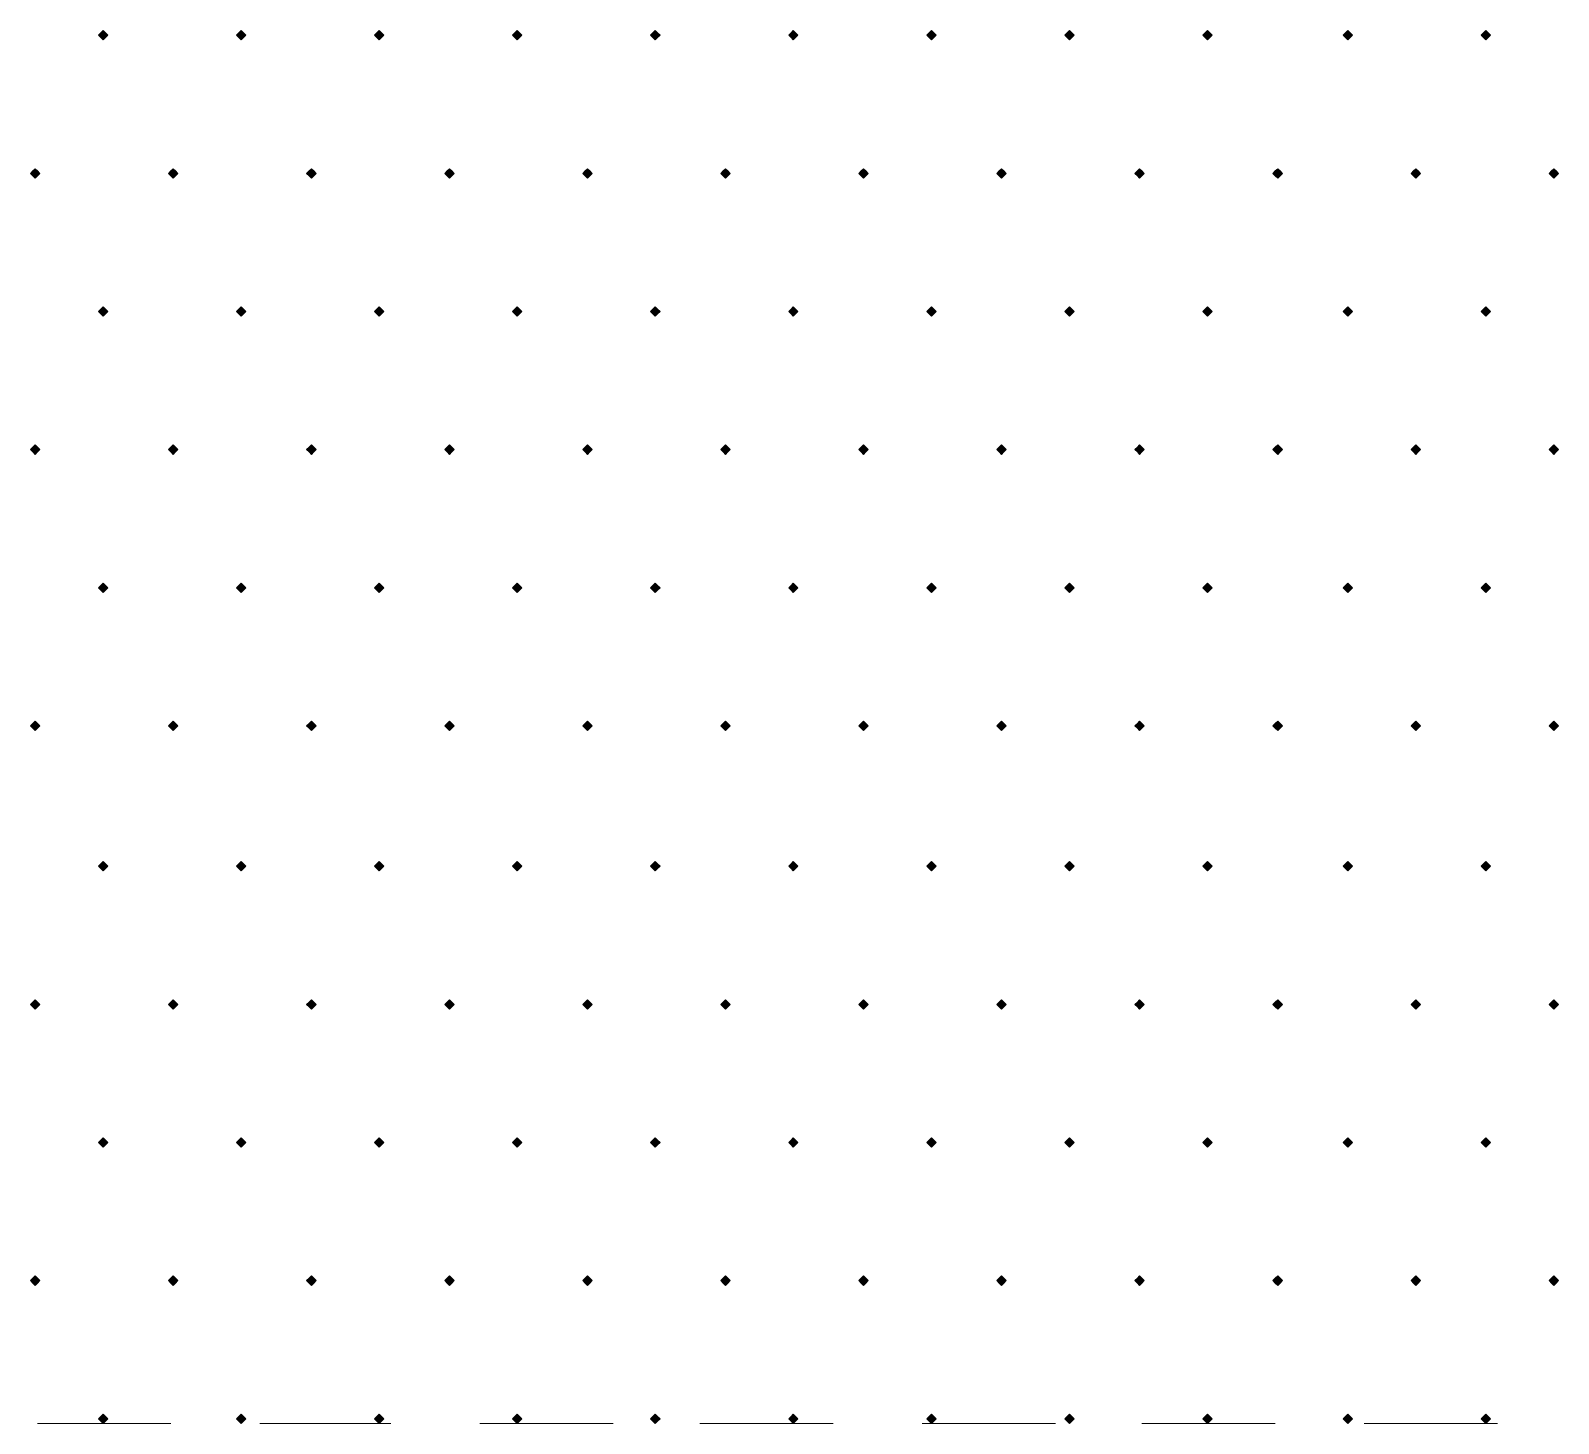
# Model space of a CAD drawing. Header units: millimetres. Extents: x 0 to 420, y 0 to 297.
# Drawn here: x 247.1 to 260.92, y 182.44 to 195.03 of the extents above; entities that cross this region are included whole.
import ezdxf

# ---------------------------------------------------------------- set-up
doc = ezdxf.new("R2010")
doc.units = ezdxf.units.MM

msp = doc.modelspace()

# ---------------------------------------------------------------- hatches: boundary and pattern name
for points in [[(247.756, 195.03), (247.735, 195.008), (247.714, 194.987), (247.735, 194.966), (247.756, 194.945), (247.777, 194.966), (247.798, 194.987), (247.777, 195.008), (247.756, 195.03)], [(249.005, 195.03), (248.984, 195.008), (248.962, 194.987), (248.984, 194.966), (249.005, 194.945), (249.026, 194.966), (249.047, 194.987), (249.026, 195.008), (249.005, 195.03)], [(250.254, 195.03), (250.232, 195.008), (250.211, 194.987), (250.232, 194.966), (250.254, 194.945), (250.275, 194.966), (250.296, 194.987), (250.275, 195.008), (250.254, 195.03)], [(251.502, 195.03), (251.481, 195.008), (251.46, 194.987), (251.481, 194.966), (251.502, 194.945), (251.523, 194.966), (251.545, 194.987), (251.523, 195.008), (251.502, 195.03)], [(252.751, 195.03), (252.73, 195.008), (252.709, 194.987), (252.73, 194.966), (252.751, 194.945), (252.772, 194.966), (252.794, 194.987), (252.772, 195.008), (252.751, 195.03)], [(254, 195.03), (253.979, 195.008), (253.958, 194.987), (253.979, 194.966), (254, 194.945), (254.021, 194.966), (254.042, 194.987), (254.021, 195.008), (254, 195.03)], [(255.249, 195.03), (255.228, 195.008), (255.207, 194.987), (255.228, 194.966), (255.249, 194.945), (255.27, 194.966), (255.291, 194.987), (255.27, 195.008), (255.249, 195.03)], [(256.498, 195.03), (256.477, 195.008), (256.455, 194.987), (256.477, 194.966), (256.498, 194.945), (256.519, 194.966), (256.54, 194.987), (256.519, 195.008), (256.498, 195.03)], [(257.746, 195.03), (257.725, 195.008), (257.704, 194.987), (257.725, 194.966), (257.746, 194.945), (257.768, 194.966), (257.789, 194.987), (257.768, 195.008), (257.746, 195.03)], [(259.016, 195.03), (258.995, 195.008), (258.974, 194.987), (258.995, 194.966), (259.016, 194.945), (259.038, 194.966), (259.059, 194.987), (259.038, 195.008), (259.016, 195.03)], [(260.265, 195.03), (260.244, 195.008), (260.223, 194.987), (260.244, 194.966), (260.265, 194.945), (260.287, 194.966), (260.308, 194.987), (260.287, 195.008), (260.265, 195.03)], [(247.142, 193.781), (247.121, 193.76), (247.1, 193.738), (247.121, 193.717), (247.142, 193.696), (247.163, 193.717), (247.184, 193.738), (247.163, 193.76), (247.142, 193.781)], [(248.391, 193.781), (248.37, 193.76), (248.348, 193.738), (248.37, 193.717), (248.391, 193.696), (248.412, 193.717), (248.433, 193.738), (248.412, 193.76), (248.391, 193.781)], [(249.64, 193.781), (249.619, 193.76), (249.597, 193.738), (249.619, 193.717), (249.64, 193.696), (249.661, 193.717), (249.682, 193.738), (249.661, 193.76), (249.64, 193.781)], [(250.889, 193.781), (250.867, 193.76), (250.846, 193.738), (250.867, 193.717), (250.889, 193.696), (250.91, 193.717), (250.931, 193.738), (250.91, 193.76), (250.889, 193.781)], [(252.137, 193.781), (252.116, 193.76), (252.095, 193.738), (252.116, 193.717), (252.137, 193.696), (252.159, 193.717), (252.18, 193.738), (252.159, 193.76), (252.137, 193.781)], [(253.386, 193.781), (253.365, 193.76), (253.344, 193.738), (253.365, 193.717), (253.386, 193.696), (253.407, 193.717), (253.429, 193.738), (253.407, 193.76), (253.386, 193.781)], [(254.635, 193.781), (254.614, 193.76), (254.593, 193.738), (254.614, 193.717), (254.635, 193.696), (254.656, 193.717), (254.677, 193.738), (254.656, 193.76), (254.635, 193.781)], [(255.884, 193.781), (255.863, 193.76), (255.841, 193.738), (255.863, 193.717), (255.884, 193.696), (255.905, 193.717), (255.926, 193.738), (255.905, 193.76), (255.884, 193.781)], [(257.133, 193.781), (257.112, 193.76), (257.09, 193.738), (257.112, 193.717), (257.133, 193.696), (257.154, 193.717), (257.175, 193.738), (257.154, 193.76), (257.133, 193.781)], [(258.382, 193.781), (258.36, 193.76), (258.339, 193.738), (258.36, 193.717), (258.382, 193.696), (258.403, 193.717), (258.424, 193.738), (258.403, 193.76), (258.382, 193.781)], [(259.63, 193.781), (259.609, 193.76), (259.588, 193.738), (259.609, 193.717), (259.63, 193.696), (259.652, 193.717), (259.673, 193.738), (259.652, 193.76), (259.63, 193.781)], [(260.879, 193.781), (260.858, 193.76), (260.837, 193.738), (260.858, 193.717), (260.879, 193.696), (260.9, 193.717), (260.921, 193.738), (260.9, 193.76), (260.879, 193.781)], [(247.756, 192.532), (247.735, 192.511), (247.714, 192.49), (247.735, 192.469), (247.756, 192.447), (247.777, 192.469), (247.798, 192.49), (247.777, 192.511), (247.756, 192.532)], [(249.005, 192.532), (248.984, 192.511), (248.962, 192.49), (248.984, 192.469), (249.005, 192.447), (249.026, 192.469), (249.047, 192.49), (249.026, 192.511), (249.005, 192.532)], [(250.254, 192.532), (250.232, 192.511), (250.211, 192.49), (250.232, 192.469), (250.254, 192.447), (250.275, 192.469), (250.296, 192.49), (250.275, 192.511), (250.254, 192.532)], [(251.502, 192.532), (251.481, 192.511), (251.46, 192.49), (251.481, 192.469), (251.502, 192.447), (251.523, 192.469), (251.545, 192.49), (251.523, 192.511), (251.502, 192.532)], [(252.751, 192.532), (252.73, 192.511), (252.709, 192.49), (252.73, 192.469), (252.751, 192.447), (252.772, 192.469), (252.794, 192.49), (252.772, 192.511), (252.751, 192.532)], [(254, 192.532), (253.979, 192.511), (253.958, 192.49), (253.979, 192.469), (254, 192.447), (254.021, 192.469), (254.042, 192.49), (254.021, 192.511), (254, 192.532)], [(255.249, 192.532), (255.228, 192.511), (255.207, 192.49), (255.228, 192.469), (255.249, 192.447), (255.27, 192.469), (255.291, 192.49), (255.27, 192.511), (255.249, 192.532)], [(256.498, 192.532), (256.477, 192.511), (256.455, 192.49), (256.477, 192.469), (256.498, 192.447), (256.519, 192.469), (256.54, 192.49), (256.519, 192.511), (256.498, 192.532)], [(257.746, 192.532), (257.725, 192.511), (257.704, 192.49), (257.725, 192.469), (257.746, 192.447), (257.768, 192.469), (257.789, 192.49), (257.768, 192.511), (257.746, 192.532)], [(259.016, 192.532), (258.995, 192.511), (258.974, 192.49), (258.995, 192.469), (259.016, 192.447), (259.038, 192.469), (259.059, 192.49), (259.038, 192.511), (259.016, 192.532)], [(260.265, 192.532), (260.244, 192.511), (260.223, 192.49), (260.244, 192.469), (260.265, 192.447), (260.287, 192.469), (260.308, 192.49), (260.287, 192.511), (260.265, 192.532)], [(247.142, 191.283), (247.121, 191.262), (247.1, 191.241), (247.121, 191.22), (247.142, 191.198), (247.163, 191.22), (247.184, 191.241), (247.163, 191.262), (247.142, 191.283)], [(248.391, 191.283), (248.37, 191.262), (248.348, 191.241), (248.37, 191.22), (248.391, 191.198), (248.412, 191.22), (248.433, 191.241), (248.412, 191.262), (248.391, 191.283)], [(249.64, 191.283), (249.619, 191.262), (249.597, 191.241), (249.619, 191.22), (249.64, 191.198), (249.661, 191.22), (249.682, 191.241), (249.661, 191.262), (249.64, 191.283)], [(250.889, 191.283), (250.867, 191.262), (250.846, 191.241), (250.867, 191.22), (250.889, 191.198), (250.91, 191.22), (250.931, 191.241), (250.91, 191.262), (250.889, 191.283)], [(252.137, 191.283), (252.116, 191.262), (252.095, 191.241), (252.116, 191.22), (252.137, 191.198), (252.159, 191.22), (252.18, 191.241), (252.159, 191.262), (252.137, 191.283)], [(253.386, 191.283), (253.365, 191.262), (253.344, 191.241), (253.365, 191.22), (253.386, 191.198), (253.407, 191.22), (253.429, 191.241), (253.407, 191.262), (253.386, 191.283)], [(254.635, 191.283), (254.614, 191.262), (254.593, 191.241), (254.614, 191.22), (254.635, 191.198), (254.656, 191.22), (254.677, 191.241), (254.656, 191.262), (254.635, 191.283)], [(255.884, 191.283), (255.863, 191.262), (255.841, 191.241), (255.863, 191.22), (255.884, 191.198), (255.905, 191.22), (255.926, 191.241), (255.905, 191.262), (255.884, 191.283)], [(257.133, 191.283), (257.112, 191.262), (257.09, 191.241), (257.112, 191.22), (257.133, 191.198), (257.154, 191.22), (257.175, 191.241), (257.154, 191.262), (257.133, 191.283)], [(258.382, 191.283), (258.36, 191.262), (258.339, 191.241), (258.36, 191.22), (258.382, 191.198), (258.403, 191.22), (258.424, 191.241), (258.403, 191.262), (258.382, 191.283)], [(259.63, 191.283), (259.609, 191.262), (259.588, 191.241), (259.609, 191.22), (259.63, 191.198), (259.652, 191.22), (259.673, 191.241), (259.652, 191.262), (259.63, 191.283)], [(260.879, 191.283), (260.858, 191.262), (260.837, 191.241), (260.858, 191.22), (260.879, 191.198), (260.9, 191.22), (260.921, 191.241), (260.9, 191.262), (260.879, 191.283)], [(247.756, 190.034), (247.735, 190.013), (247.714, 189.992), (247.735, 189.971), (247.756, 189.95), (247.777, 189.971), (247.798, 189.992), (247.777, 190.013), (247.756, 190.034)], [(249.005, 190.034), (248.984, 190.013), (248.962, 189.992), (248.984, 189.971), (249.005, 189.95), (249.026, 189.971), (249.047, 189.992), (249.026, 190.013), (249.005, 190.034)], [(250.254, 190.034), (250.232, 190.013), (250.211, 189.992), (250.232, 189.971), (250.254, 189.95), (250.275, 189.971), (250.296, 189.992), (250.275, 190.013), (250.254, 190.034)], [(251.502, 190.034), (251.481, 190.013), (251.46, 189.992), (251.481, 189.971), (251.502, 189.95), (251.523, 189.971), (251.545, 189.992), (251.523, 190.013), (251.502, 190.034)], [(252.751, 190.034), (252.73, 190.013), (252.709, 189.992), (252.73, 189.971), (252.751, 189.95), (252.772, 189.971), (252.794, 189.992), (252.772, 190.013), (252.751, 190.034)], [(254, 190.034), (253.979, 190.013), (253.958, 189.992), (253.979, 189.971), (254, 189.95), (254.021, 189.971), (254.042, 189.992), (254.021, 190.013), (254, 190.034)], [(255.249, 190.034), (255.228, 190.013), (255.207, 189.992), (255.228, 189.971), (255.249, 189.95), (255.27, 189.971), (255.291, 189.992), (255.27, 190.013), (255.249, 190.034)], [(256.498, 190.034), (256.477, 190.013), (256.455, 189.992), (256.477, 189.971), (256.498, 189.95), (256.519, 189.971), (256.54, 189.992), (256.519, 190.013), (256.498, 190.034)], [(257.746, 190.034), (257.725, 190.013), (257.704, 189.992), (257.725, 189.971), (257.746, 189.95), (257.768, 189.971), (257.789, 189.992), (257.768, 190.013), (257.746, 190.034)], [(259.016, 190.034), (258.995, 190.013), (258.974, 189.992), (258.995, 189.971), (259.016, 189.95), (259.038, 189.971), (259.059, 189.992), (259.038, 190.013), (259.016, 190.034)], [(260.265, 190.034), (260.244, 190.013), (260.223, 189.992), (260.244, 189.971), (260.265, 189.95), (260.287, 189.971), (260.308, 189.992), (260.287, 190.013), (260.265, 190.034)], [(247.142, 188.786), (247.121, 188.764), (247.1, 188.743), (247.121, 188.722), (247.142, 188.701), (247.163, 188.722), (247.184, 188.743), (247.163, 188.764), (247.142, 188.786)], [(248.391, 188.786), (248.37, 188.764), (248.348, 188.743), (248.37, 188.722), (248.391, 188.701), (248.412, 188.722), (248.433, 188.743), (248.412, 188.764), (248.391, 188.786)], [(249.64, 188.786), (249.619, 188.764), (249.597, 188.743), (249.619, 188.722), (249.64, 188.701), (249.661, 188.722), (249.682, 188.743), (249.661, 188.764), (249.64, 188.786)], [(250.889, 188.786), (250.867, 188.764), (250.846, 188.743), (250.867, 188.722), (250.889, 188.701), (250.91, 188.722), (250.931, 188.743), (250.91, 188.764), (250.889, 188.786)], [(252.137, 188.786), (252.116, 188.764), (252.095, 188.743), (252.116, 188.722), (252.137, 188.701), (252.159, 188.722), (252.18, 188.743), (252.159, 188.764), (252.137, 188.786)], [(253.386, 188.786), (253.365, 188.764), (253.344, 188.743), (253.365, 188.722), (253.386, 188.701), (253.407, 188.722), (253.429, 188.743), (253.407, 188.764), (253.386, 188.786)], [(254.635, 188.786), (254.614, 188.764), (254.593, 188.743), (254.614, 188.722), (254.635, 188.701), (254.656, 188.722), (254.677, 188.743), (254.656, 188.764), (254.635, 188.786)], [(255.884, 188.786), (255.863, 188.764), (255.841, 188.743), (255.863, 188.722), (255.884, 188.701), (255.905, 188.722), (255.926, 188.743), (255.905, 188.764), (255.884, 188.786)], [(257.133, 188.786), (257.112, 188.764), (257.09, 188.743), (257.112, 188.722), (257.133, 188.701), (257.154, 188.722), (257.175, 188.743), (257.154, 188.764), (257.133, 188.786)], [(258.382, 188.786), (258.36, 188.764), (258.339, 188.743), (258.36, 188.722), (258.382, 188.701), (258.403, 188.722), (258.424, 188.743), (258.403, 188.764), (258.382, 188.786)], [(259.63, 188.786), (259.609, 188.764), (259.588, 188.743), (259.609, 188.722), (259.63, 188.701), (259.652, 188.722), (259.673, 188.743), (259.652, 188.764), (259.63, 188.786)], [(260.879, 188.786), (260.858, 188.764), (260.837, 188.743), (260.858, 188.722), (260.879, 188.701), (260.9, 188.722), (260.921, 188.743), (260.9, 188.764), (260.879, 188.786)], [(247.756, 187.515), (247.735, 187.494), (247.714, 187.473), (247.735, 187.452), (247.756, 187.431), (247.777, 187.452), (247.798, 187.473), (247.777, 187.494), (247.756, 187.515)], [(249.005, 187.515), (248.984, 187.494), (248.962, 187.473), (248.984, 187.452), (249.005, 187.431), (249.026, 187.452), (249.047, 187.473), (249.026, 187.494), (249.005, 187.515)], [(250.254, 187.515), (250.232, 187.494), (250.211, 187.473), (250.232, 187.452), (250.254, 187.431), (250.275, 187.452), (250.296, 187.473), (250.275, 187.494), (250.254, 187.515)], [(251.502, 187.515), (251.481, 187.494), (251.46, 187.473), (251.481, 187.452), (251.502, 187.431), (251.523, 187.452), (251.545, 187.473), (251.523, 187.494), (251.502, 187.515)], [(252.751, 187.515), (252.73, 187.494), (252.709, 187.473), (252.73, 187.452), (252.751, 187.431), (252.772, 187.452), (252.794, 187.473), (252.772, 187.494), (252.751, 187.515)], [(254, 187.515), (253.979, 187.494), (253.958, 187.473), (253.979, 187.452), (254, 187.431), (254.021, 187.452), (254.042, 187.473), (254.021, 187.494), (254, 187.515)], [(255.249, 187.515), (255.228, 187.494), (255.207, 187.473), (255.228, 187.452), (255.249, 187.431), (255.27, 187.452), (255.291, 187.473), (255.27, 187.494), (255.249, 187.515)], [(256.498, 187.515), (256.477, 187.494), (256.455, 187.473), (256.477, 187.452), (256.498, 187.431), (256.519, 187.452), (256.54, 187.473), (256.519, 187.494), (256.498, 187.515)], [(257.746, 187.515), (257.725, 187.494), (257.704, 187.473), (257.725, 187.452), (257.746, 187.431), (257.768, 187.452), (257.789, 187.473), (257.768, 187.494), (257.746, 187.515)], [(259.016, 187.515), (258.995, 187.494), (258.974, 187.473), (258.995, 187.452), (259.016, 187.431), (259.038, 187.452), (259.059, 187.473), (259.038, 187.494), (259.016, 187.515)], [(260.265, 187.515), (260.244, 187.494), (260.223, 187.473), (260.244, 187.452), (260.265, 187.431), (260.287, 187.452), (260.308, 187.473), (260.287, 187.494), (260.265, 187.515)], [(247.142, 186.267), (247.121, 186.246), (247.1, 186.224), (247.121, 186.203), (247.142, 186.182), (247.163, 186.203), (247.184, 186.224), (247.163, 186.246), (247.142, 186.267)], [(248.391, 186.267), (248.37, 186.246), (248.348, 186.224), (248.37, 186.203), (248.391, 186.182), (248.412, 186.203), (248.433, 186.224), (248.412, 186.246), (248.391, 186.267)], [(249.64, 186.267), (249.619, 186.246), (249.597, 186.224), (249.619, 186.203), (249.64, 186.182), (249.661, 186.203), (249.682, 186.224), (249.661, 186.246), (249.64, 186.267)], [(250.889, 186.267), (250.867, 186.246), (250.846, 186.224), (250.867, 186.203), (250.889, 186.182), (250.91, 186.203), (250.931, 186.224), (250.91, 186.246), (250.889, 186.267)], [(252.137, 186.267), (252.116, 186.246), (252.095, 186.224), (252.116, 186.203), (252.137, 186.182), (252.159, 186.203), (252.18, 186.224), (252.159, 186.246), (252.137, 186.267)], [(253.386, 186.267), (253.365, 186.246), (253.344, 186.224), (253.365, 186.203), (253.386, 186.182), (253.407, 186.203), (253.429, 186.224), (253.407, 186.246), (253.386, 186.267)], [(254.635, 186.267), (254.614, 186.246), (254.593, 186.224), (254.614, 186.203), (254.635, 186.182), (254.656, 186.203), (254.677, 186.224), (254.656, 186.246), (254.635, 186.267)], [(255.884, 186.267), (255.863, 186.246), (255.841, 186.224), (255.863, 186.203), (255.884, 186.182), (255.905, 186.203), (255.926, 186.224), (255.905, 186.246), (255.884, 186.267)], [(257.133, 186.267), (257.112, 186.246), (257.09, 186.224), (257.112, 186.203), (257.133, 186.182), (257.154, 186.203), (257.175, 186.224), (257.154, 186.246), (257.133, 186.267)], [(258.382, 186.267), (258.36, 186.246), (258.339, 186.224), (258.36, 186.203), (258.382, 186.182), (258.403, 186.203), (258.424, 186.224), (258.403, 186.246), (258.382, 186.267)], [(259.63, 186.267), (259.609, 186.246), (259.588, 186.224), (259.609, 186.203), (259.63, 186.182), (259.652, 186.203), (259.673, 186.224), (259.652, 186.246), (259.63, 186.267)], [(260.879, 186.267), (260.858, 186.246), (260.837, 186.224), (260.858, 186.203), (260.879, 186.182), (260.9, 186.203), (260.921, 186.224), (260.9, 186.246), (260.879, 186.267)], [(247.756, 185.018), (247.735, 184.997), (247.714, 184.975), (247.735, 184.954), (247.756, 184.933), (247.777, 184.954), (247.798, 184.975), (247.777, 184.997), (247.756, 185.018)], [(249.005, 185.018), (248.984, 184.997), (248.962, 184.975), (248.984, 184.954), (249.005, 184.933), (249.026, 184.954), (249.047, 184.975), (249.026, 184.997), (249.005, 185.018)], [(250.254, 185.018), (250.232, 184.997), (250.211, 184.975), (250.232, 184.954), (250.254, 184.933), (250.275, 184.954), (250.296, 184.975), (250.275, 184.997), (250.254, 185.018)], [(251.502, 185.018), (251.481, 184.997), (251.46, 184.975), (251.481, 184.954), (251.502, 184.933), (251.523, 184.954), (251.545, 184.975), (251.523, 184.997), (251.502, 185.018)], [(252.751, 185.018), (252.73, 184.997), (252.709, 184.975), (252.73, 184.954), (252.751, 184.933), (252.772, 184.954), (252.794, 184.975), (252.772, 184.997), (252.751, 185.018)], [(254, 185.018), (253.979, 184.997), (253.958, 184.975), (253.979, 184.954), (254, 184.933), (254.021, 184.954), (254.042, 184.975), (254.021, 184.997), (254, 185.018)], [(255.249, 185.018), (255.228, 184.997), (255.207, 184.975), (255.228, 184.954), (255.249, 184.933), (255.27, 184.954), (255.291, 184.975), (255.27, 184.997), (255.249, 185.018)], [(256.498, 185.018), (256.477, 184.997), (256.455, 184.975), (256.477, 184.954), (256.498, 184.933), (256.519, 184.954), (256.54, 184.975), (256.519, 184.997), (256.498, 185.018)], [(257.746, 185.018), (257.725, 184.997), (257.704, 184.975), (257.725, 184.954), (257.746, 184.933), (257.768, 184.954), (257.789, 184.975), (257.768, 184.997), (257.746, 185.018)], [(259.016, 185.018), (258.995, 184.997), (258.974, 184.975), (258.995, 184.954), (259.016, 184.933), (259.038, 184.954), (259.059, 184.975), (259.038, 184.997), (259.016, 185.018)], [(260.265, 185.018), (260.244, 184.997), (260.223, 184.975), (260.244, 184.954), (260.265, 184.933), (260.287, 184.954), (260.308, 184.975), (260.287, 184.997), (260.265, 185.018)], [(247.142, 183.769), (247.121, 183.748), (247.1, 183.727), (247.121, 183.705), (247.142, 183.684), (247.163, 183.705), (247.184, 183.727), (247.163, 183.748), (247.142, 183.769)], [(248.391, 183.769), (248.37, 183.748), (248.348, 183.727), (248.37, 183.705), (248.391, 183.684), (248.412, 183.705), (248.433, 183.727), (248.412, 183.748), (248.391, 183.769)], [(249.64, 183.769), (249.619, 183.748), (249.597, 183.727), (249.619, 183.705), (249.64, 183.684), (249.661, 183.705), (249.682, 183.727), (249.661, 183.748), (249.64, 183.769)], [(250.889, 183.769), (250.867, 183.748), (250.846, 183.727), (250.867, 183.705), (250.889, 183.684), (250.91, 183.705), (250.931, 183.727), (250.91, 183.748), (250.889, 183.769)], [(252.137, 183.769), (252.116, 183.748), (252.095, 183.727), (252.116, 183.705), (252.137, 183.684), (252.159, 183.705), (252.18, 183.727), (252.159, 183.748), (252.137, 183.769)], [(253.386, 183.769), (253.365, 183.748), (253.344, 183.727), (253.365, 183.705), (253.386, 183.684), (253.407, 183.705), (253.429, 183.727), (253.407, 183.748), (253.386, 183.769)], [(254.635, 183.769), (254.614, 183.748), (254.593, 183.727), (254.614, 183.705), (254.635, 183.684), (254.656, 183.705), (254.677, 183.727), (254.656, 183.748), (254.635, 183.769)], [(255.884, 183.769), (255.863, 183.748), (255.841, 183.727), (255.863, 183.705), (255.884, 183.684), (255.905, 183.705), (255.926, 183.727), (255.905, 183.748), (255.884, 183.769)], [(257.133, 183.769), (257.112, 183.748), (257.09, 183.727), (257.112, 183.705), (257.133, 183.684), (257.154, 183.705), (257.175, 183.727), (257.154, 183.748), (257.133, 183.769)], [(258.382, 183.769), (258.36, 183.748), (258.339, 183.727), (258.36, 183.705), (258.382, 183.684), (258.403, 183.705), (258.424, 183.727), (258.403, 183.748), (258.382, 183.769)], [(259.63, 183.769), (259.609, 183.748), (259.588, 183.727), (259.609, 183.705), (259.63, 183.684), (259.652, 183.705), (259.673, 183.727), (259.652, 183.748), (259.63, 183.769)], [(260.879, 183.769), (260.858, 183.748), (260.837, 183.727), (260.858, 183.705), (260.879, 183.684), (260.9, 183.705), (260.921, 183.727), (260.9, 183.748), (260.879, 183.769)], [(247.756, 182.52), (247.735, 182.499), (247.714, 182.478), (247.735, 182.457), (247.756, 182.436), (247.777, 182.457), (247.798, 182.478), (247.777, 182.499), (247.756, 182.52)], [(249.005, 182.52), (248.984, 182.499), (248.962, 182.478), (248.984, 182.457), (249.005, 182.436), (249.026, 182.457), (249.047, 182.478), (249.026, 182.499), (249.005, 182.52)], [(250.254, 182.52), (250.232, 182.499), (250.211, 182.478), (250.232, 182.457), (250.254, 182.436), (250.275, 182.457), (250.296, 182.478), (250.275, 182.499), (250.254, 182.52)], [(251.502, 182.52), (251.481, 182.499), (251.46, 182.478), (251.481, 182.457), (251.502, 182.436), (251.523, 182.457), (251.545, 182.478), (251.523, 182.499), (251.502, 182.52)], [(252.751, 182.52), (252.73, 182.499), (252.709, 182.478), (252.73, 182.457), (252.751, 182.436), (252.772, 182.457), (252.794, 182.478), (252.772, 182.499), (252.751, 182.52)], [(254, 182.52), (253.979, 182.499), (253.958, 182.478), (253.979, 182.457), (254, 182.436), (254.021, 182.457), (254.042, 182.478), (254.021, 182.499), (254, 182.52)], [(255.249, 182.52), (255.228, 182.499), (255.207, 182.478), (255.228, 182.457), (255.249, 182.436), (255.27, 182.457), (255.291, 182.478), (255.27, 182.499), (255.249, 182.52)], [(256.498, 182.52), (256.477, 182.499), (256.455, 182.478), (256.477, 182.457), (256.498, 182.436), (256.519, 182.457), (256.54, 182.478), (256.519, 182.499), (256.498, 182.52)], [(257.746, 182.52), (257.725, 182.499), (257.704, 182.478), (257.725, 182.457), (257.746, 182.436), (257.768, 182.457), (257.789, 182.478), (257.768, 182.499), (257.746, 182.52)], [(259.016, 182.52), (258.995, 182.499), (258.974, 182.478), (258.995, 182.457), (259.016, 182.436), (259.038, 182.457), (259.059, 182.478), (259.038, 182.499), (259.016, 182.52)], [(260.265, 182.52), (260.244, 182.499), (260.223, 182.478), (260.244, 182.457), (260.265, 182.436), (260.287, 182.457), (260.308, 182.478), (260.287, 182.499), (260.265, 182.52)]]:
    msp.add_hatch(color=7).paths.add_polyline_path(points)

# ---------------------------------------------------------------- linework, layer by layer
at = {"lineweight": 0}
for points in [[(247.756, 195.03), (247.735, 195.008), (247.714, 194.987), (247.735, 194.966), (247.756, 194.945), (247.777, 194.966), (247.798, 194.987), (247.777, 195.008)], [(249.005, 195.03), (248.984, 195.008), (248.962, 194.987), (248.984, 194.966), (249.005, 194.945), (249.026, 194.966), (249.047, 194.987), (249.026, 195.008)], [(250.254, 195.03), (250.232, 195.008), (250.211, 194.987), (250.232, 194.966), (250.254, 194.945), (250.275, 194.966), (250.296, 194.987), (250.275, 195.008)], [(251.502, 195.03), (251.481, 195.008), (251.46, 194.987), (251.481, 194.966), (251.502, 194.945), (251.523, 194.966), (251.545, 194.987), (251.523, 195.008)], [(252.751, 195.03), (252.73, 195.008), (252.709, 194.987), (252.73, 194.966), (252.751, 194.945), (252.772, 194.966), (252.794, 194.987), (252.772, 195.008)], [(254, 195.03), (253.979, 195.008), (253.958, 194.987), (253.979, 194.966), (254, 194.945), (254.021, 194.966), (254.042, 194.987), (254.021, 195.008)], [(255.249, 195.03), (255.228, 195.008), (255.207, 194.987), (255.228, 194.966), (255.249, 194.945), (255.27, 194.966), (255.291, 194.987), (255.27, 195.008)], [(256.498, 195.03), (256.477, 195.008), (256.455, 194.987), (256.477, 194.966), (256.498, 194.945), (256.519, 194.966), (256.54, 194.987), (256.519, 195.008)], [(257.746, 195.03), (257.725, 195.008), (257.704, 194.987), (257.725, 194.966), (257.746, 194.945), (257.768, 194.966), (257.789, 194.987), (257.768, 195.008)], [(259.016, 195.03), (258.995, 195.008), (258.974, 194.987), (258.995, 194.966), (259.016, 194.945), (259.038, 194.966), (259.059, 194.987), (259.038, 195.008)], [(260.265, 195.03), (260.244, 195.008), (260.223, 194.987), (260.244, 194.966), (260.265, 194.945), (260.287, 194.966), (260.308, 194.987), (260.287, 195.008)], [(247.142, 193.781), (247.121, 193.76), (247.1, 193.738), (247.121, 193.717), (247.142, 193.696), (247.163, 193.717), (247.184, 193.738), (247.163, 193.76)], [(248.391, 193.781), (248.37, 193.76), (248.348, 193.738), (248.37, 193.717), (248.391, 193.696), (248.412, 193.717), (248.433, 193.738), (248.412, 193.76)], [(249.64, 193.781), (249.619, 193.76), (249.597, 193.738), (249.619, 193.717), (249.64, 193.696), (249.661, 193.717), (249.682, 193.738), (249.661, 193.76)], [(250.889, 193.781), (250.867, 193.76), (250.846, 193.738), (250.867, 193.717), (250.889, 193.696), (250.91, 193.717), (250.931, 193.738), (250.91, 193.76)], [(252.137, 193.781), (252.116, 193.76), (252.095, 193.738), (252.116, 193.717), (252.137, 193.696), (252.159, 193.717), (252.18, 193.738), (252.159, 193.76)], [(253.386, 193.781), (253.365, 193.76), (253.344, 193.738), (253.365, 193.717), (253.386, 193.696), (253.407, 193.717), (253.429, 193.738), (253.407, 193.76)], [(254.635, 193.781), (254.614, 193.76), (254.593, 193.738), (254.614, 193.717), (254.635, 193.696), (254.656, 193.717), (254.677, 193.738), (254.656, 193.76)], [(255.884, 193.781), (255.863, 193.76), (255.841, 193.738), (255.863, 193.717), (255.884, 193.696), (255.905, 193.717), (255.926, 193.738), (255.905, 193.76)], [(257.133, 193.781), (257.112, 193.76), (257.09, 193.738), (257.112, 193.717), (257.133, 193.696), (257.154, 193.717), (257.175, 193.738), (257.154, 193.76)], [(258.382, 193.781), (258.36, 193.76), (258.339, 193.738), (258.36, 193.717), (258.382, 193.696), (258.403, 193.717), (258.424, 193.738), (258.403, 193.76)], [(259.63, 193.781), (259.609, 193.76), (259.588, 193.738), (259.609, 193.717), (259.63, 193.696), (259.652, 193.717), (259.673, 193.738), (259.652, 193.76)], [(260.879, 193.781), (260.858, 193.76), (260.837, 193.738), (260.858, 193.717), (260.879, 193.696), (260.9, 193.717), (260.921, 193.738), (260.9, 193.76)], [(247.756, 192.532), (247.735, 192.511), (247.714, 192.49), (247.735, 192.469), (247.756, 192.447), (247.777, 192.469), (247.798, 192.49), (247.777, 192.511)], [(249.005, 192.532), (248.984, 192.511), (248.962, 192.49), (248.984, 192.469), (249.005, 192.447), (249.026, 192.469), (249.047, 192.49), (249.026, 192.511)], [(250.254, 192.532), (250.232, 192.511), (250.211, 192.49), (250.232, 192.469), (250.254, 192.447), (250.275, 192.469), (250.296, 192.49), (250.275, 192.511)], [(251.502, 192.532), (251.481, 192.511), (251.46, 192.49), (251.481, 192.469), (251.502, 192.447), (251.523, 192.469), (251.545, 192.49), (251.523, 192.511)], [(252.751, 192.532), (252.73, 192.511), (252.709, 192.49), (252.73, 192.469), (252.751, 192.447), (252.772, 192.469), (252.794, 192.49), (252.772, 192.511)], [(254, 192.532), (253.979, 192.511), (253.958, 192.49), (253.979, 192.469), (254, 192.447), (254.021, 192.469), (254.042, 192.49), (254.021, 192.511)], [(255.249, 192.532), (255.228, 192.511), (255.207, 192.49), (255.228, 192.469), (255.249, 192.447), (255.27, 192.469), (255.291, 192.49), (255.27, 192.511)], [(256.498, 192.532), (256.477, 192.511), (256.455, 192.49), (256.477, 192.469), (256.498, 192.447), (256.519, 192.469), (256.54, 192.49), (256.519, 192.511)], [(257.746, 192.532), (257.725, 192.511), (257.704, 192.49), (257.725, 192.469), (257.746, 192.447), (257.768, 192.469), (257.789, 192.49), (257.768, 192.511)], [(259.016, 192.532), (258.995, 192.511), (258.974, 192.49), (258.995, 192.469), (259.016, 192.447), (259.038, 192.469), (259.059, 192.49), (259.038, 192.511)], [(260.265, 192.532), (260.244, 192.511), (260.223, 192.49), (260.244, 192.469), (260.265, 192.447), (260.287, 192.469), (260.308, 192.49), (260.287, 192.511)], [(247.142, 191.283), (247.121, 191.262), (247.1, 191.241), (247.121, 191.22), (247.142, 191.198), (247.163, 191.22), (247.184, 191.241), (247.163, 191.262)], [(248.391, 191.283), (248.37, 191.262), (248.348, 191.241), (248.37, 191.22), (248.391, 191.198), (248.412, 191.22), (248.433, 191.241), (248.412, 191.262)], [(249.64, 191.283), (249.619, 191.262), (249.597, 191.241), (249.619, 191.22), (249.64, 191.198), (249.661, 191.22), (249.682, 191.241), (249.661, 191.262)], [(250.889, 191.283), (250.867, 191.262), (250.846, 191.241), (250.867, 191.22), (250.889, 191.198), (250.91, 191.22), (250.931, 191.241), (250.91, 191.262)], [(252.137, 191.283), (252.116, 191.262), (252.095, 191.241), (252.116, 191.22), (252.137, 191.198), (252.159, 191.22), (252.18, 191.241), (252.159, 191.262)], [(253.386, 191.283), (253.365, 191.262), (253.344, 191.241), (253.365, 191.22), (253.386, 191.198), (253.407, 191.22), (253.429, 191.241), (253.407, 191.262)], [(254.635, 191.283), (254.614, 191.262), (254.593, 191.241), (254.614, 191.22), (254.635, 191.198), (254.656, 191.22), (254.677, 191.241), (254.656, 191.262)], [(255.884, 191.283), (255.863, 191.262), (255.841, 191.241), (255.863, 191.22), (255.884, 191.198), (255.905, 191.22), (255.926, 191.241), (255.905, 191.262)], [(257.133, 191.283), (257.112, 191.262), (257.09, 191.241), (257.112, 191.22), (257.133, 191.198), (257.154, 191.22), (257.175, 191.241), (257.154, 191.262)], [(258.382, 191.283), (258.36, 191.262), (258.339, 191.241), (258.36, 191.22), (258.382, 191.198), (258.403, 191.22), (258.424, 191.241), (258.403, 191.262)], [(259.63, 191.283), (259.609, 191.262), (259.588, 191.241), (259.609, 191.22), (259.63, 191.198), (259.652, 191.22), (259.673, 191.241), (259.652, 191.262)], [(260.879, 191.283), (260.858, 191.262), (260.837, 191.241), (260.858, 191.22), (260.879, 191.198), (260.9, 191.22), (260.921, 191.241), (260.9, 191.262)], [(247.756, 190.034), (247.735, 190.013), (247.714, 189.992), (247.735, 189.971), (247.756, 189.95), (247.777, 189.971), (247.798, 189.992), (247.777, 190.013)], [(249.005, 190.034), (248.984, 190.013), (248.962, 189.992), (248.984, 189.971), (249.005, 189.95), (249.026, 189.971), (249.047, 189.992), (249.026, 190.013)], [(250.254, 190.034), (250.232, 190.013), (250.211, 189.992), (250.232, 189.971), (250.254, 189.95), (250.275, 189.971), (250.296, 189.992), (250.275, 190.013)], [(251.502, 190.034), (251.481, 190.013), (251.46, 189.992), (251.481, 189.971), (251.502, 189.95), (251.523, 189.971), (251.545, 189.992), (251.523, 190.013)], [(252.751, 190.034), (252.73, 190.013), (252.709, 189.992), (252.73, 189.971), (252.751, 189.95), (252.772, 189.971), (252.794, 189.992), (252.772, 190.013)], [(254, 190.034), (253.979, 190.013), (253.958, 189.992), (253.979, 189.971), (254, 189.95), (254.021, 189.971), (254.042, 189.992), (254.021, 190.013)], [(255.249, 190.034), (255.228, 190.013), (255.207, 189.992), (255.228, 189.971), (255.249, 189.95), (255.27, 189.971), (255.291, 189.992), (255.27, 190.013)], [(256.498, 190.034), (256.477, 190.013), (256.455, 189.992), (256.477, 189.971), (256.498, 189.95), (256.519, 189.971), (256.54, 189.992), (256.519, 190.013)], [(257.746, 190.034), (257.725, 190.013), (257.704, 189.992), (257.725, 189.971), (257.746, 189.95), (257.768, 189.971), (257.789, 189.992), (257.768, 190.013)], [(259.016, 190.034), (258.995, 190.013), (258.974, 189.992), (258.995, 189.971), (259.016, 189.95), (259.038, 189.971), (259.059, 189.992), (259.038, 190.013)], [(260.265, 190.034), (260.244, 190.013), (260.223, 189.992), (260.244, 189.971), (260.265, 189.95), (260.287, 189.971), (260.308, 189.992), (260.287, 190.013)], [(247.142, 188.786), (247.121, 188.764), (247.1, 188.743), (247.121, 188.722), (247.142, 188.701), (247.163, 188.722), (247.184, 188.743), (247.163, 188.764)], [(248.391, 188.786), (248.37, 188.764), (248.348, 188.743), (248.37, 188.722), (248.391, 188.701), (248.412, 188.722), (248.433, 188.743), (248.412, 188.764)], [(249.64, 188.786), (249.619, 188.764), (249.597, 188.743), (249.619, 188.722), (249.64, 188.701), (249.661, 188.722), (249.682, 188.743), (249.661, 188.764)], [(250.889, 188.786), (250.867, 188.764), (250.846, 188.743), (250.867, 188.722), (250.889, 188.701), (250.91, 188.722), (250.931, 188.743), (250.91, 188.764)], [(252.137, 188.786), (252.116, 188.764), (252.095, 188.743), (252.116, 188.722), (252.137, 188.701), (252.159, 188.722), (252.18, 188.743), (252.159, 188.764)], [(253.386, 188.786), (253.365, 188.764), (253.344, 188.743), (253.365, 188.722), (253.386, 188.701), (253.407, 188.722), (253.429, 188.743), (253.407, 188.764)], [(254.635, 188.786), (254.614, 188.764), (254.593, 188.743), (254.614, 188.722), (254.635, 188.701), (254.656, 188.722), (254.677, 188.743), (254.656, 188.764)], [(255.884, 188.786), (255.863, 188.764), (255.841, 188.743), (255.863, 188.722), (255.884, 188.701), (255.905, 188.722), (255.926, 188.743), (255.905, 188.764)], [(257.133, 188.786), (257.112, 188.764), (257.09, 188.743), (257.112, 188.722), (257.133, 188.701), (257.154, 188.722), (257.175, 188.743), (257.154, 188.764)], [(258.382, 188.786), (258.36, 188.764), (258.339, 188.743), (258.36, 188.722), (258.382, 188.701), (258.403, 188.722), (258.424, 188.743), (258.403, 188.764)], [(259.63, 188.786), (259.609, 188.764), (259.588, 188.743), (259.609, 188.722), (259.63, 188.701), (259.652, 188.722), (259.673, 188.743), (259.652, 188.764)], [(260.879, 188.786), (260.858, 188.764), (260.837, 188.743), (260.858, 188.722), (260.879, 188.701), (260.9, 188.722), (260.921, 188.743), (260.9, 188.764)], [(247.756, 187.515), (247.735, 187.494), (247.714, 187.473), (247.735, 187.452), (247.756, 187.431), (247.777, 187.452), (247.798, 187.473), (247.777, 187.494)], [(249.005, 187.515), (248.984, 187.494), (248.962, 187.473), (248.984, 187.452), (249.005, 187.431), (249.026, 187.452), (249.047, 187.473), (249.026, 187.494)], [(250.254, 187.515), (250.232, 187.494), (250.211, 187.473), (250.232, 187.452), (250.254, 187.431), (250.275, 187.452), (250.296, 187.473), (250.275, 187.494)], [(251.502, 187.515), (251.481, 187.494), (251.46, 187.473), (251.481, 187.452), (251.502, 187.431), (251.523, 187.452), (251.545, 187.473), (251.523, 187.494)], [(252.751, 187.515), (252.73, 187.494), (252.709, 187.473), (252.73, 187.452), (252.751, 187.431), (252.772, 187.452), (252.794, 187.473), (252.772, 187.494)], [(254, 187.515), (253.979, 187.494), (253.958, 187.473), (253.979, 187.452), (254, 187.431), (254.021, 187.452), (254.042, 187.473), (254.021, 187.494)], [(255.249, 187.515), (255.228, 187.494), (255.207, 187.473), (255.228, 187.452), (255.249, 187.431), (255.27, 187.452), (255.291, 187.473), (255.27, 187.494)], [(256.498, 187.515), (256.477, 187.494), (256.455, 187.473), (256.477, 187.452), (256.498, 187.431), (256.519, 187.452), (256.54, 187.473), (256.519, 187.494)], [(257.746, 187.515), (257.725, 187.494), (257.704, 187.473), (257.725, 187.452), (257.746, 187.431), (257.768, 187.452), (257.789, 187.473), (257.768, 187.494)], [(259.016, 187.515), (258.995, 187.494), (258.974, 187.473), (258.995, 187.452), (259.016, 187.431), (259.038, 187.452), (259.059, 187.473), (259.038, 187.494)], [(260.265, 187.515), (260.244, 187.494), (260.223, 187.473), (260.244, 187.452), (260.265, 187.431), (260.287, 187.452), (260.308, 187.473), (260.287, 187.494)], [(247.142, 186.267), (247.121, 186.246), (247.1, 186.224), (247.121, 186.203), (247.142, 186.182), (247.163, 186.203), (247.184, 186.224), (247.163, 186.246)], [(248.391, 186.267), (248.37, 186.246), (248.348, 186.224), (248.37, 186.203), (248.391, 186.182), (248.412, 186.203), (248.433, 186.224), (248.412, 186.246)], [(249.64, 186.267), (249.619, 186.246), (249.597, 186.224), (249.619, 186.203), (249.64, 186.182), (249.661, 186.203), (249.682, 186.224), (249.661, 186.246)], [(250.889, 186.267), (250.867, 186.246), (250.846, 186.224), (250.867, 186.203), (250.889, 186.182), (250.91, 186.203), (250.931, 186.224), (250.91, 186.246)], [(252.137, 186.267), (252.116, 186.246), (252.095, 186.224), (252.116, 186.203), (252.137, 186.182), (252.159, 186.203), (252.18, 186.224), (252.159, 186.246)], [(253.386, 186.267), (253.365, 186.246), (253.344, 186.224), (253.365, 186.203), (253.386, 186.182), (253.407, 186.203), (253.429, 186.224), (253.407, 186.246)], [(254.635, 186.267), (254.614, 186.246), (254.593, 186.224), (254.614, 186.203), (254.635, 186.182), (254.656, 186.203), (254.677, 186.224), (254.656, 186.246)], [(255.884, 186.267), (255.863, 186.246), (255.841, 186.224), (255.863, 186.203), (255.884, 186.182), (255.905, 186.203), (255.926, 186.224), (255.905, 186.246)], [(257.133, 186.267), (257.112, 186.246), (257.09, 186.224), (257.112, 186.203), (257.133, 186.182), (257.154, 186.203), (257.175, 186.224), (257.154, 186.246)], [(258.382, 186.267), (258.36, 186.246), (258.339, 186.224), (258.36, 186.203), (258.382, 186.182), (258.403, 186.203), (258.424, 186.224), (258.403, 186.246)], [(259.63, 186.267), (259.609, 186.246), (259.588, 186.224), (259.609, 186.203), (259.63, 186.182), (259.652, 186.203), (259.673, 186.224), (259.652, 186.246)], [(260.879, 186.267), (260.858, 186.246), (260.837, 186.224), (260.858, 186.203), (260.879, 186.182), (260.9, 186.203), (260.921, 186.224), (260.9, 186.246)], [(247.756, 185.018), (247.735, 184.997), (247.714, 184.975), (247.735, 184.954), (247.756, 184.933), (247.777, 184.954), (247.798, 184.975), (247.777, 184.997)], [(249.005, 185.018), (248.984, 184.997), (248.962, 184.975), (248.984, 184.954), (249.005, 184.933), (249.026, 184.954), (249.047, 184.975), (249.026, 184.997)], [(250.254, 185.018), (250.232, 184.997), (250.211, 184.975), (250.232, 184.954), (250.254, 184.933), (250.275, 184.954), (250.296, 184.975), (250.275, 184.997)], [(251.502, 185.018), (251.481, 184.997), (251.46, 184.975), (251.481, 184.954), (251.502, 184.933), (251.523, 184.954), (251.545, 184.975), (251.523, 184.997)], [(252.751, 185.018), (252.73, 184.997), (252.709, 184.975), (252.73, 184.954), (252.751, 184.933), (252.772, 184.954), (252.794, 184.975), (252.772, 184.997)], [(254, 185.018), (253.979, 184.997), (253.958, 184.975), (253.979, 184.954), (254, 184.933), (254.021, 184.954), (254.042, 184.975), (254.021, 184.997)], [(255.249, 185.018), (255.228, 184.997), (255.207, 184.975), (255.228, 184.954), (255.249, 184.933), (255.27, 184.954), (255.291, 184.975), (255.27, 184.997)], [(256.498, 185.018), (256.477, 184.997), (256.455, 184.975), (256.477, 184.954), (256.498, 184.933), (256.519, 184.954), (256.54, 184.975), (256.519, 184.997)], [(257.746, 185.018), (257.725, 184.997), (257.704, 184.975), (257.725, 184.954), (257.746, 184.933), (257.768, 184.954), (257.789, 184.975), (257.768, 184.997)], [(259.016, 185.018), (258.995, 184.997), (258.974, 184.975), (258.995, 184.954), (259.016, 184.933), (259.038, 184.954), (259.059, 184.975), (259.038, 184.997)], [(260.265, 185.018), (260.244, 184.997), (260.223, 184.975), (260.244, 184.954), (260.265, 184.933), (260.287, 184.954), (260.308, 184.975), (260.287, 184.997)], [(247.142, 183.769), (247.121, 183.748), (247.1, 183.727), (247.121, 183.705), (247.142, 183.684), (247.163, 183.705), (247.184, 183.727), (247.163, 183.748)], [(248.391, 183.769), (248.37, 183.748), (248.348, 183.727), (248.37, 183.705), (248.391, 183.684), (248.412, 183.705), (248.433, 183.727), (248.412, 183.748)], [(249.64, 183.769), (249.619, 183.748), (249.597, 183.727), (249.619, 183.705), (249.64, 183.684), (249.661, 183.705), (249.682, 183.727), (249.661, 183.748)], [(250.889, 183.769), (250.867, 183.748), (250.846, 183.727), (250.867, 183.705), (250.889, 183.684), (250.91, 183.705), (250.931, 183.727), (250.91, 183.748)], [(252.137, 183.769), (252.116, 183.748), (252.095, 183.727), (252.116, 183.705), (252.137, 183.684), (252.159, 183.705), (252.18, 183.727), (252.159, 183.748)], [(253.386, 183.769), (253.365, 183.748), (253.344, 183.727), (253.365, 183.705), (253.386, 183.684), (253.407, 183.705), (253.429, 183.727), (253.407, 183.748)], [(254.635, 183.769), (254.614, 183.748), (254.593, 183.727), (254.614, 183.705), (254.635, 183.684), (254.656, 183.705), (254.677, 183.727), (254.656, 183.748)], [(255.884, 183.769), (255.863, 183.748), (255.841, 183.727), (255.863, 183.705), (255.884, 183.684), (255.905, 183.705), (255.926, 183.727), (255.905, 183.748)], [(257.133, 183.769), (257.112, 183.748), (257.09, 183.727), (257.112, 183.705), (257.133, 183.684), (257.154, 183.705), (257.175, 183.727), (257.154, 183.748)], [(258.382, 183.769), (258.36, 183.748), (258.339, 183.727), (258.36, 183.705), (258.382, 183.684), (258.403, 183.705), (258.424, 183.727), (258.403, 183.748)], [(259.63, 183.769), (259.609, 183.748), (259.588, 183.727), (259.609, 183.705), (259.63, 183.684), (259.652, 183.705), (259.673, 183.727), (259.652, 183.748)], [(260.879, 183.769), (260.858, 183.748), (260.837, 183.727), (260.858, 183.705), (260.879, 183.684), (260.9, 183.705), (260.921, 183.727), (260.9, 183.748)], [(247.756, 182.52), (247.735, 182.499), (247.714, 182.478), (247.735, 182.457), (247.756, 182.436), (247.777, 182.457), (247.798, 182.478), (247.777, 182.499)], [(249.005, 182.52), (248.984, 182.499), (248.962, 182.478), (248.984, 182.457), (249.005, 182.436), (249.026, 182.457), (249.047, 182.478), (249.026, 182.499)], [(250.254, 182.52), (250.232, 182.499), (250.211, 182.478), (250.232, 182.457), (250.254, 182.436), (250.275, 182.457), (250.296, 182.478), (250.275, 182.499)], [(251.502, 182.52), (251.481, 182.499), (251.46, 182.478), (251.481, 182.457), (251.502, 182.436), (251.523, 182.457), (251.545, 182.478), (251.523, 182.499)], [(252.751, 182.52), (252.73, 182.499), (252.709, 182.478), (252.73, 182.457), (252.751, 182.436), (252.772, 182.457), (252.794, 182.478), (252.772, 182.499)], [(254, 182.52), (253.979, 182.499), (253.958, 182.478), (253.979, 182.457), (254, 182.436), (254.021, 182.457), (254.042, 182.478), (254.021, 182.499)], [(255.249, 182.52), (255.228, 182.499), (255.207, 182.478), (255.228, 182.457), (255.249, 182.436), (255.27, 182.457), (255.291, 182.478), (255.27, 182.499)], [(256.498, 182.52), (256.477, 182.499), (256.455, 182.478), (256.477, 182.457), (256.498, 182.436), (256.519, 182.457), (256.54, 182.478), (256.519, 182.499)], [(257.746, 182.52), (257.725, 182.499), (257.704, 182.478), (257.725, 182.457), (257.746, 182.436), (257.768, 182.457), (257.789, 182.478), (257.768, 182.499)], [(259.016, 182.52), (258.995, 182.499), (258.974, 182.478), (258.995, 182.457), (259.016, 182.436), (259.038, 182.457), (259.059, 182.478), (259.038, 182.499)], [(260.265, 182.52), (260.244, 182.499), (260.223, 182.478), (260.244, 182.457), (260.265, 182.436), (260.287, 182.457), (260.308, 182.478), (260.287, 182.499)]]:
    msp.add_lwpolyline(points, close=True, dxfattribs=at)
at = {"lineweight": 13}
for points in [[(247.163, 182.436), (248.37, 182.436)], [(249.174, 182.436), (250.359, 182.436)], [(251.164, 182.436), (252.37, 182.436)], [(253.153, 182.436), (254.36, 182.436)], [(255.164, 182.436), (256.371, 182.436)], [(257.154, 182.436), (258.36, 182.436)], [(259.165, 182.436), (260.371, 182.436)]]:
    msp.add_lwpolyline(points, dxfattribs=at)

doc.saveas('drawing.dxf')
